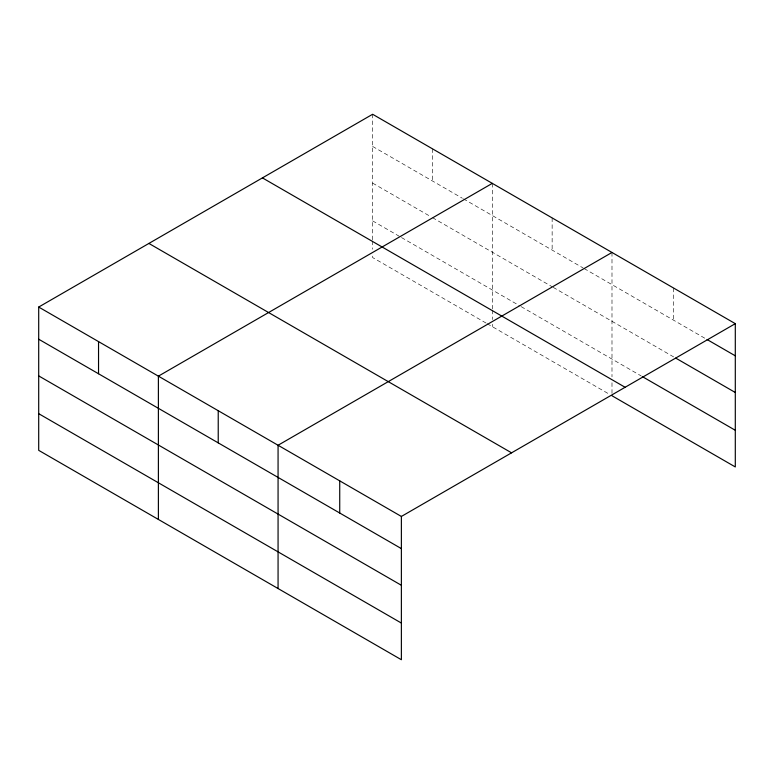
<?xml version="1.0" encoding="UTF-8"?>
<svg xmlns="http://www.w3.org/2000/svg" width="774" height="774" viewBox="0 0 774 774"><rect width="100%" height="100%" fill="white"/><g stroke="black" fill="none" stroke-linecap="round" stroke-linejoin="round"><path stroke-width="0.58" stroke-dasharray="3.87 2.9" d="M372.623 239.814L372.623 114.271M372.623 146.431L462.388 198.26M463.413 198.85L583.103 267.949M584.128 268.549L704.998 338.325M372.623 183.099L430.402 216.459M432.463 217.649L552.143 286.748M553.178 287.348L673.641 356.901M372.623 220.88L400.477 236.97M401.512 237.56L520.157 306.069M521.192 306.659L641.249 375.971M486.111 323.077L372.623 257.548L372.623 254.007M487.146 323.677L609.922 394.556M673.641 288.063L673.641 320.223M611.992 252.469L611.992 376.822M611.992 382.743L611.992 393.386M552.143 217.92L552.143 250.079M492.303 183.37L492.303 308.913M492.303 310.093L492.303 319.556M492.303 324.287L492.303 326.657M432.463 148.821L432.463 180.981M372.623 240.995L372.623 249.276"/><path stroke-width="1.16" d="M611.992 395.756L735.3 466.945L735.3 323.658L372.623 114.271L38.7 307.055L38.7 450.342L401.377 659.729L401.377 516.452L38.7 307.055M492.303 183.37L158.389 376.154L158.389 519.441M611.992 252.469L278.069 445.253L278.069 588.54M401.377 516.452L735.3 323.658M707.088 339.534L735.3 355.827M675.731 358.101L735.3 392.495M642.294 376.58L735.3 430.276M262.425 177.885L625.111 387.281M148.889 243.433L511.575 452.829M38.7 339.215L401.377 548.611M38.7 375.893L401.377 585.279M38.7 413.674L401.377 623.06M339.728 480.848L339.728 513.017M218.229 410.704L218.229 442.863M98.54 341.605L98.54 373.765"/></g></svg>
